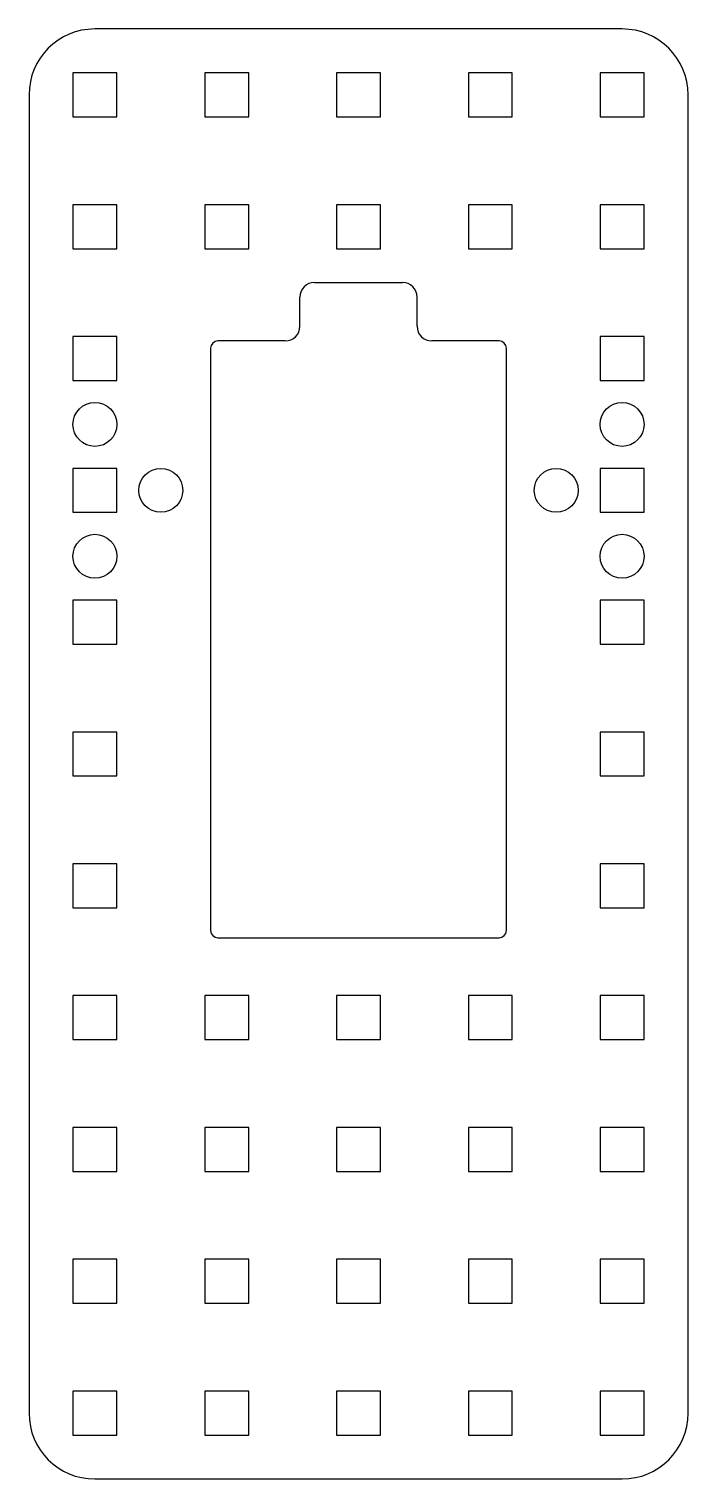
# Model space of a CAD drawing. Header units: millimetres. Extents: x 9.1 to 54.1, y 199.5 to 298.5.
import ezdxf

# ---------------------------------------------------------------- set-up
doc = ezdxf.new("R2010")
doc.units = ezdxf.units.MM
doc.layers.add('Default', color=7, linetype='Continuous')

# ---------------------------------------------------------------- blocks, each defined once
blk = doc.blocks.new('SE')
at = {"layer": 'Default', "color": 7, "linetype": 'Continuous'}
for p, q in [((51.109, 295.499), (48.109, 295.499)), ((48.109, 295.499), (48.109, 292.499)), ((51.109, 292.499), (51.109, 295.499)), ((48.109, 292.499), (51.109, 292.499))]:
    blk.add_line(p, q, dxfattribs=at)
blk = doc.blocks.new('SE1')
at = {"layer": 'Default', "color": 7, "linetype": 'Continuous'}
for p, q in [((51.109, 286.499), (48.109, 286.499)), ((48.109, 286.499), (48.109, 283.499)), ((51.109, 283.499), (51.109, 286.499)), ((48.109, 283.499), (51.109, 283.499))]:
    blk.add_line(p, q, dxfattribs=at)
blk = doc.blocks.new('SE2')
at = {"layer": 'Default', "color": 7, "linetype": 'Continuous'}
for p, q in [((51.109, 277.499), (48.109, 277.499)), ((48.109, 277.499), (48.109, 274.499)), ((51.109, 274.499), (51.109, 277.499)), ((48.109, 274.499), (51.109, 274.499))]:
    blk.add_line(p, q, dxfattribs=at)
blk = doc.blocks.new('SE3')
at = {"layer": 'Default', "color": 7, "linetype": 'Continuous'}
for p, q in [((51.109, 268.499), (48.109, 268.499)), ((48.109, 268.499), (48.109, 265.499)), ((51.109, 265.499), (51.109, 268.499)), ((48.109, 265.499), (51.109, 265.499))]:
    blk.add_line(p, q, dxfattribs=at)
blk = doc.blocks.new('SE4')
at = {"layer": 'Default', "color": 7, "linetype": 'Continuous'}
for p, q in [((51.109, 259.499), (48.109, 259.499)), ((48.109, 259.499), (48.109, 256.499)), ((51.109, 256.499), (51.109, 259.499)), ((48.109, 256.499), (51.109, 256.499))]:
    blk.add_line(p, q, dxfattribs=at)
blk = doc.blocks.new('SE5')
at = {"layer": 'Default', "color": 7, "linetype": 'Continuous'}
for p, q in [((51.109, 250.499), (48.109, 250.499)), ((48.109, 250.499), (48.109, 247.499)), ((51.109, 247.499), (51.109, 250.499)), ((48.109, 247.499), (51.109, 247.499))]:
    blk.add_line(p, q, dxfattribs=at)
blk = doc.blocks.new('SE6')
at = {"layer": 'Default', "color": 7, "linetype": 'Continuous'}
for p, q in [((51.109, 241.499), (48.109, 241.499)), ((48.109, 241.499), (48.109, 238.499)), ((51.109, 238.499), (51.109, 241.499)), ((48.109, 238.499), (51.109, 238.499))]:
    blk.add_line(p, q, dxfattribs=at)
blk = doc.blocks.new('SE7')
at = {"layer": 'Default', "color": 7, "linetype": 'Continuous'}
for p, q in [((51.109, 232.499), (48.109, 232.499)), ((48.109, 232.499), (48.109, 229.499)), ((51.109, 229.499), (51.109, 232.499)), ((48.109, 229.499), (51.109, 229.499))]:
    blk.add_line(p, q, dxfattribs=at)
blk = doc.blocks.new('SE8')
at = {"layer": 'Default', "color": 7, "linetype": 'Continuous'}
for p, q in [((51.109, 223.499), (48.109, 223.499)), ((48.109, 223.499), (48.109, 220.499)), ((51.109, 220.499), (51.109, 223.499)), ((48.109, 220.499), (51.109, 220.499))]:
    blk.add_line(p, q, dxfattribs=at)
blk = doc.blocks.new('SE9')
at = {"layer": 'Default', "color": 7, "linetype": 'Continuous'}
for p, q in [((51.109, 214.499), (48.109, 214.499)), ((48.109, 214.499), (48.109, 211.499)), ((51.109, 211.499), (51.109, 214.499)), ((48.109, 211.499), (51.109, 211.499))]:
    blk.add_line(p, q, dxfattribs=at)
blk = doc.blocks.new('SE10')
at = {"layer": 'Default', "color": 7, "linetype": 'Continuous'}
for p, q in [((51.109, 205.499), (48.109, 205.499)), ((48.109, 205.499), (48.109, 202.499)), ((51.109, 202.499), (51.109, 205.499)), ((48.109, 202.499), (51.109, 202.499))]:
    blk.add_line(p, q, dxfattribs=at)
blk = doc.blocks.new('SE11')
at = {"layer": 'Default', "color": 7, "linetype": 'Continuous'}
for p, q in [((15.109, 295.499), (12.109, 295.499)), ((12.109, 295.499), (12.109, 292.499)), ((15.109, 292.499), (15.109, 295.499)), ((12.109, 292.499), (15.109, 292.499))]:
    blk.add_line(p, q, dxfattribs=at)
blk = doc.blocks.new('SE12')
at = {"layer": 'Default', "color": 7, "linetype": 'Continuous'}
for p, q in [((15.109, 286.499), (12.109, 286.499)), ((12.109, 286.499), (12.109, 283.499)), ((15.109, 283.499), (15.109, 286.499)), ((12.109, 283.499), (15.109, 283.499))]:
    blk.add_line(p, q, dxfattribs=at)
blk = doc.blocks.new('SE13')
at = {"layer": 'Default', "color": 7, "linetype": 'Continuous'}
for p, q in [((15.109, 277.499), (12.109, 277.499)), ((12.109, 277.499), (12.109, 274.499)), ((15.109, 274.499), (15.109, 277.499)), ((12.109, 274.499), (15.109, 274.499))]:
    blk.add_line(p, q, dxfattribs=at)
blk = doc.blocks.new('SE14')
at = {"layer": 'Default', "color": 7, "linetype": 'Continuous'}
for p, q in [((15.109, 268.499), (12.109, 268.499)), ((12.109, 268.499), (12.109, 265.499)), ((15.109, 265.499), (15.109, 268.499)), ((12.109, 265.499), (15.109, 265.499))]:
    blk.add_line(p, q, dxfattribs=at)
blk = doc.blocks.new('SE15')
at = {"layer": 'Default', "color": 7, "linetype": 'Continuous'}
for p, q in [((15.109, 259.499), (12.109, 259.499)), ((12.109, 259.499), (12.109, 256.499)), ((15.109, 256.499), (15.109, 259.499)), ((12.109, 256.499), (15.109, 256.499))]:
    blk.add_line(p, q, dxfattribs=at)
blk = doc.blocks.new('SE16')
at = {"layer": 'Default', "color": 7, "linetype": 'Continuous'}
for p, q in [((15.109, 250.499), (12.109, 250.499)), ((12.109, 250.499), (12.109, 247.499)), ((15.109, 247.499), (15.109, 250.499)), ((12.109, 247.499), (15.109, 247.499))]:
    blk.add_line(p, q, dxfattribs=at)
blk = doc.blocks.new('SE17')
at = {"layer": 'Default', "color": 7, "linetype": 'Continuous'}
for p, q in [((15.109, 241.499), (12.109, 241.499)), ((12.109, 241.499), (12.109, 238.499)), ((15.109, 238.499), (15.109, 241.499)), ((12.109, 238.499), (15.109, 238.499))]:
    blk.add_line(p, q, dxfattribs=at)
blk = doc.blocks.new('SE18')
at = {"layer": 'Default', "color": 7, "linetype": 'Continuous'}
for p, q in [((15.109, 232.499), (12.109, 232.499)), ((12.109, 232.499), (12.109, 229.499)), ((15.109, 229.499), (15.109, 232.499)), ((12.109, 229.499), (15.109, 229.499))]:
    blk.add_line(p, q, dxfattribs=at)
blk = doc.blocks.new('SE19')
at = {"layer": 'Default', "color": 7, "linetype": 'Continuous'}
for p, q in [((15.109, 223.499), (12.109, 223.499)), ((12.109, 223.499), (12.109, 220.499)), ((15.109, 220.499), (15.109, 223.499)), ((12.109, 220.499), (15.109, 220.499))]:
    blk.add_line(p, q, dxfattribs=at)
blk = doc.blocks.new('SE20')
at = {"layer": 'Default', "color": 7, "linetype": 'Continuous'}
for p, q in [((15.109, 214.499), (12.109, 214.499)), ((12.109, 214.499), (12.109, 211.499)), ((15.109, 211.499), (15.109, 214.499)), ((12.109, 211.499), (15.109, 211.499))]:
    blk.add_line(p, q, dxfattribs=at)
blk = doc.blocks.new('SE21')
at = {"layer": 'Default', "color": 7, "linetype": 'Continuous'}
for p, q in [((15.109, 205.499), (12.109, 205.499)), ((12.109, 205.499), (12.109, 202.499)), ((15.109, 202.499), (15.109, 205.499)), ((12.109, 202.499), (15.109, 202.499))]:
    blk.add_line(p, q, dxfattribs=at)
blk = doc.blocks.new('SE22')
at = {"layer": 'Default', "color": 7, "linetype": 'Continuous'}
for p, q in [((42.109, 205.499), (39.109, 205.499)), ((39.109, 205.499), (39.109, 202.499)), ((42.109, 202.499), (42.109, 205.499)), ((39.109, 202.499), (42.109, 202.499))]:
    blk.add_line(p, q, dxfattribs=at)
blk = doc.blocks.new('SE23')
at = {"layer": 'Default', "color": 7, "linetype": 'Continuous'}
for p, q in [((24.109, 205.499), (21.109, 205.499)), ((21.109, 205.499), (21.109, 202.499)), ((24.109, 202.499), (24.109, 205.499)), ((21.109, 202.499), (24.109, 202.499))]:
    blk.add_line(p, q, dxfattribs=at)
blk = doc.blocks.new('SE24')
at = {"layer": 'Default', "color": 7, "linetype": 'Continuous'}
for p, q in [((33.109, 205.499), (30.109, 205.499)), ((30.109, 205.499), (30.109, 202.499)), ((33.109, 202.499), (33.109, 205.499)), ((30.109, 202.499), (33.109, 202.499))]:
    blk.add_line(p, q, dxfattribs=at)
blk = doc.blocks.new('SE25')
at = {"layer": 'Default', "color": 7, "linetype": 'Continuous'}
for p, q in [((42.109, 223.499), (39.109, 223.499)), ((39.109, 223.499), (39.109, 220.499)), ((42.109, 220.499), (42.109, 223.499)), ((39.109, 220.499), (42.109, 220.499))]:
    blk.add_line(p, q, dxfattribs=at)
blk = doc.blocks.new('SE26')
at = {"layer": 'Default', "color": 7, "linetype": 'Continuous'}
for p, q in [((24.109, 223.499), (21.109, 223.499)), ((21.109, 223.499), (21.109, 220.499)), ((24.109, 220.499), (24.109, 223.499)), ((21.109, 220.499), (24.109, 220.499))]:
    blk.add_line(p, q, dxfattribs=at)
blk = doc.blocks.new('SE27')
at = {"layer": 'Default', "color": 7, "linetype": 'Continuous'}
for p, q in [((33.109, 223.499), (30.109, 223.499)), ((30.109, 223.499), (30.109, 220.499)), ((33.109, 220.499), (33.109, 223.499)), ((30.109, 220.499), (33.109, 220.499))]:
    blk.add_line(p, q, dxfattribs=at)
blk = doc.blocks.new('SE28')
at = {"layer": 'Default', "color": 7, "linetype": 'Continuous'}
for p, q in [((42.109, 214.499), (39.109, 214.499)), ((39.109, 214.499), (39.109, 211.499)), ((42.109, 211.499), (42.109, 214.499)), ((39.109, 211.499), (42.109, 211.499))]:
    blk.add_line(p, q, dxfattribs=at)
blk = doc.blocks.new('SE29')
at = {"layer": 'Default', "color": 7, "linetype": 'Continuous'}
for p, q in [((24.109, 214.499), (21.109, 214.499)), ((21.109, 214.499), (21.109, 211.499)), ((24.109, 211.499), (24.109, 214.499)), ((21.109, 211.499), (24.109, 211.499))]:
    blk.add_line(p, q, dxfattribs=at)
blk = doc.blocks.new('SE30')
at = {"layer": 'Default', "color": 7, "linetype": 'Continuous'}
for p, q in [((33.109, 214.499), (30.109, 214.499)), ((30.109, 214.499), (30.109, 211.499)), ((33.109, 211.499), (33.109, 214.499)), ((30.109, 211.499), (33.109, 211.499))]:
    blk.add_line(p, q, dxfattribs=at)
blk = doc.blocks.new('SE31')
at = {"layer": 'Default', "color": 7, "linetype": 'Continuous'}
for p, q in [((42.109, 295.499), (39.109, 295.499)), ((39.109, 295.499), (39.109, 292.499)), ((42.109, 292.499), (42.109, 295.499)), ((39.109, 292.499), (42.109, 292.499))]:
    blk.add_line(p, q, dxfattribs=at)
blk = doc.blocks.new('SE32')
at = {"layer": 'Default', "color": 7, "linetype": 'Continuous'}
for p, q in [((24.109, 295.499), (21.109, 295.499)), ((21.109, 295.499), (21.109, 292.499)), ((24.109, 292.499), (24.109, 295.499)), ((21.109, 292.499), (24.109, 292.499))]:
    blk.add_line(p, q, dxfattribs=at)
blk = doc.blocks.new('SE33')
at = {"layer": 'Default', "color": 7, "linetype": 'Continuous'}
for p, q in [((33.109, 295.499), (30.109, 295.499)), ((30.109, 295.499), (30.109, 292.499)), ((33.109, 292.499), (33.109, 295.499)), ((30.109, 292.499), (33.109, 292.499))]:
    blk.add_line(p, q, dxfattribs=at)
blk = doc.blocks.new('SE34')
at = {"layer": 'Default', "color": 7, "linetype": 'Continuous'}
for p, q in [((42.109, 286.499), (39.109, 286.499)), ((39.109, 286.499), (39.109, 283.499)), ((42.109, 283.499), (42.109, 286.499)), ((39.109, 283.499), (42.109, 283.499))]:
    blk.add_line(p, q, dxfattribs=at)
blk = doc.blocks.new('SE35')
at = {"layer": 'Default', "color": 7, "linetype": 'Continuous'}
for p, q in [((24.109, 286.499), (21.109, 286.499)), ((21.109, 286.499), (21.109, 283.499)), ((24.109, 283.499), (24.109, 286.499)), ((21.109, 283.499), (24.109, 283.499))]:
    blk.add_line(p, q, dxfattribs=at)
blk = doc.blocks.new('SE36')
at = {"layer": 'Default', "color": 7, "linetype": 'Continuous'}
for p, q in [((42.109, 232.499), (39.109, 232.499)), ((39.109, 232.499), (39.109, 229.499)), ((42.109, 229.499), (42.109, 232.499)), ((39.109, 229.499), (42.109, 229.499))]:
    blk.add_line(p, q, dxfattribs=at)
blk = doc.blocks.new('SE37')
at = {"layer": 'Default', "color": 7, "linetype": 'Continuous'}
for p, q in [((24.109, 232.499), (21.109, 232.499)), ((21.109, 232.499), (21.109, 229.499)), ((24.109, 229.499), (24.109, 232.499)), ((21.109, 229.499), (24.109, 229.499))]:
    blk.add_line(p, q, dxfattribs=at)
blk = doc.blocks.new('SE38')
at = {"layer": 'Default', "color": 7, "linetype": 'Continuous'}
for p, q in [((33.109, 232.499), (30.109, 232.499)), ((30.109, 232.499), (30.109, 229.499)), ((33.109, 229.499), (33.109, 232.499)), ((30.109, 229.499), (33.109, 229.499))]:
    blk.add_line(p, q, dxfattribs=at)
blk = doc.blocks.new('SE39')
at = {"layer": 'Default', "color": 7, "linetype": 'Continuous'}
for p, q in [((33.109, 286.499), (30.109, 286.499)), ((30.109, 286.499), (30.109, 283.499)), ((33.109, 283.499), (33.109, 286.499)), ((30.109, 283.499), (33.109, 283.499))]:
    blk.add_line(p, q, dxfattribs=at)

msp = doc.modelspace()

# ---------------------------------------------------------------- linework, layer by layer
at = {"layer": 'Default', "color": 7, "linetype": 'Continuous'}
for p, q in [((49.609, 298.499), (13.609, 298.499)), ((9.109, 293.999), (9.109, 203.999)), ((54.109, 203.999), (54.109, 293.999)), ((28.608, 281.199), (34.608, 281.199)), ((27.608, 278.199), (27.608, 280.199)), ((35.608, 278.199), (35.608, 280.199)), ((21.508, 276.699), (21.508, 236.949)), ((26.608, 277.199), (22.008, 277.199)), ((41.208, 277.199), (36.608, 277.199)), ((41.708, 236.949), (41.708, 276.699)), ((22.008, 236.449), (41.208, 236.449)), ((13.609, 199.499), (49.609, 199.499))]:
    msp.add_line(p, q, dxfattribs=at)
for centre in [(13.609, 271.499), (49.609, 271.499), (18.109, 266.999), (45.109, 266.999), (13.609, 262.499), (49.609, 262.499)]:
    msp.add_circle(centre, 1.5, dxfattribs=at)
for centre, radius, start, end in [((13.609, 293.999), 4.5, 90, 180), ((49.609, 293.999), 4.5, 0, 90), ((28.608, 280.199), 1, 90, 180), ((34.608, 280.199), 1, 0, 90), ((26.608, 278.199), 1, 270, 0), ((36.608, 278.199), 1, 180, 270), ((22.008, 276.699), 0.5, 90, 180), ((41.208, 276.699), 0.5, 0, 90), ((22.008, 236.949), 0.5, 180, 270), ((41.208, 236.949), 0.5, 270, 0), ((13.609, 203.999), 4.5, 180, 270), ((49.609, 203.999), 4.5, 270, 0)]:
    msp.add_arc(centre, radius, start, end, dxfattribs=at)

# ---------------------------------------------------------------- block references
at = {"layer": 'Default'}
for name in ['SE11', 'SE32', 'SE33', 'SE31', 'SE', 'SE12', 'SE35', 'SE39', 'SE34', 'SE1', 'SE13', 'SE2', 'SE14', 'SE3', 'SE15', 'SE4', 'SE16', 'SE5', 'SE17', 'SE6', 'SE18', 'SE37', 'SE38', 'SE36', 'SE7', 'SE19', 'SE26', 'SE27', 'SE25', 'SE8', 'SE20', 'SE29', 'SE30', 'SE28', 'SE9', 'SE21', 'SE23', 'SE24', 'SE22', 'SE10']:
    msp.add_blockref(name, (0, 0), dxfattribs=at)

doc.saveas('drawing.dxf')
